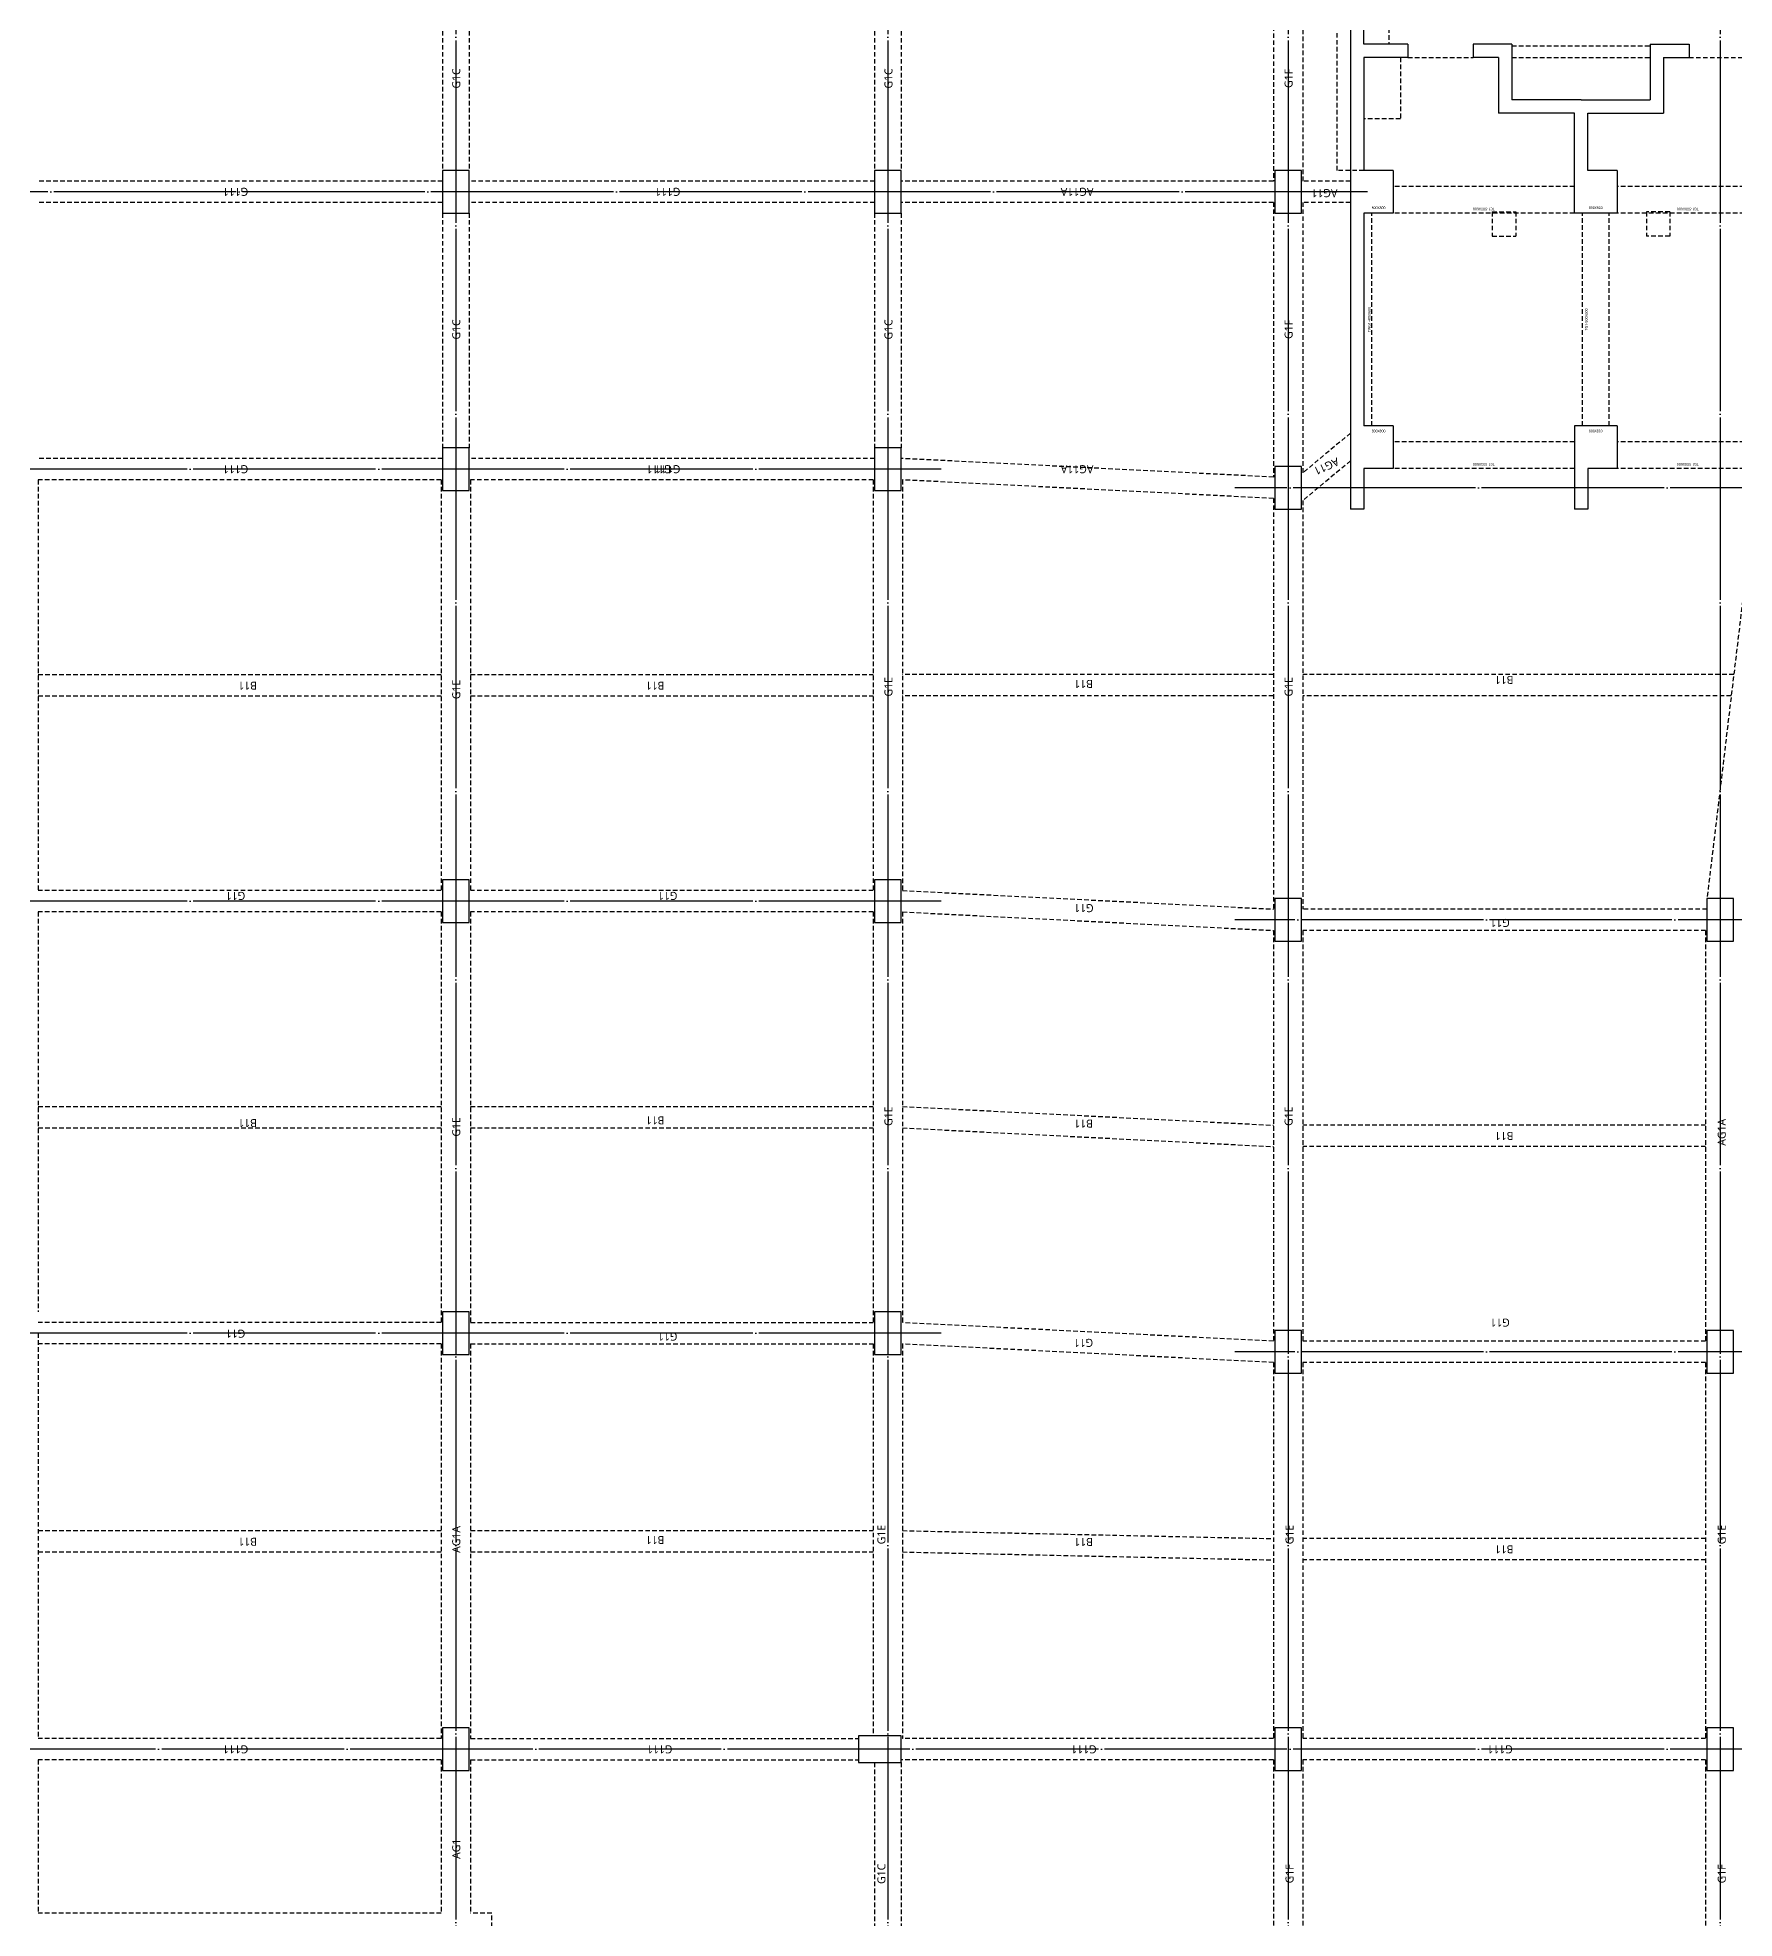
# Model space of a CAD drawing. Header units: millimetres. Extents: x 317501 to 2277231, y -321722 to 1186893.
# Drawn here: x 2054466 to 2086267, y -72718 to -37458 of the extents above; entities that cross this region are included whole.
import ezdxf
from ezdxf.enums import TextEntityAlignment as Align

# ---------------------------------------------------------------- set-up
doc = ezdxf.new("R2010")
doc.units = ezdxf.units.MM
doc.header["$LTSCALE"] = 57
doc.linetypes.add('XS-지하주차장$0$CEN', pattern=[62, 60, -1, 0, -1])
doc.linetypes.add('XS-지하주차장$0$HID', pattern=[2.3, 1.5, -0.8])
for name, color, linetype in [('XS-지하주차장$0$AWG', 5, 'XS-지하주차장$0$HID'), ('XS-지하주차장$0$B', 9, 'XS-지하주차장$0$HID'), ('XS-지하주차장$0$CEN-P', 14, 'XS-지하주차장$0$CEN'), ('XS-지하주차장$0$COL', 2, 'Continuous'), ('XS-지하주차장$0$G', 4, 'XS-지하주차장$0$HID'), ('XS-지하주차장$0$TG', 30, 'XS-지하주차장$0$HID'), ('XS-지하주차장$0$W1', 2, 'Continuous'), ('XS-지하주차장$0$W1-H', 11, 'XS-지하주차장$0$HID')]:
    doc.layers.add(name, color=color, linetype=linetype)
for name, color, linetype, plot in [('XS-지하주차장$0$B-TEXT', 7, 'Continuous', False), ('XS-지하주차장$0$DEFPOINT', 144, 'Continuous', False), ('XS-지하주차장$0$G-TEXT', 3, 'Continuous', False), ('XS-지하주차장$0$PD', 145, 'XS-지하주차장$0$HID', False)]:
    doc.layers.add(name, color=color, linetype=linetype, plot=plot)
doc.styles.add('XS-지하주차장$0$맑은 고딕', font='malgun.ttf')
doc.styles.add('XS-지하주차장$0$맑은고딕', font='malgun.ttf')

# ---------------------------------------------------------------- blocks, each defined once
blk = doc.blocks.new('XS-지하주차장$0$B2-W')
at = {"layer": 'XS-지하주차장$0$W1-H'}
for p, q in [((42950, 65710), (42950, 65210)), ((43750, 65710), (42950, 65710)), ((43750, 65210), (43750, 65710)), ((50750, 65710), (50750, 65210)), ((51550, 65710), (50750, 65710)), ((51550, 65210), (51550, 65710)), ((58850, 65710), (58850, 65210)), ((59650, 65710), (58850, 65710)), ((59650, 65210), (59650, 65710)), ((66950, 65710), (66950, 65210)), ((67750, 65710), (66950, 65710)), ((67750, 65210), (67750, 65710)), ((72150, 65710), (72150, 65210)), ((72950, 65710), (72150, 65710)), ((72950, 65210), (72950, 65710)), ((42950, 65210), (43750, 65210)), ((50750, 65210), (51550, 65210)), ((58850, 65210), (59650, 65210)), ((66950, 65210), (67750, 65210)), ((72150, 65210), (72950, 65210)), ((43600, 57910), (43100, 57910)), ((43100, 57910), (43100, 57110)), ((43600, 57110), (43600, 57910)), ((50750, 57610), (50750, 57110)), ((51550, 57610), (50750, 57610)), ((51550, 57110), (51550, 57610)), ((58850, 57610), (58850, 57110)), ((59650, 57610), (58850, 57610)), ((59650, 57110), (59650, 57610)), ((66950, 57610), (66950, 57110)), ((67750, 57610), (66950, 57610)), ((67750, 57110), (67750, 57610)), ((72150, 57610), (72150, 57110)), ((72950, 57610), (72150, 57610)), ((72950, 57110), (72950, 57610)), ((43100, 57110), (43600, 57110)), ((50750, 57110), (51550, 57110)), ((58850, 57110), (59650, 57110)), ((66950, 57110), (67750, 57110)), ((72150, 57110), (72950, 57110)), ((42950, 50110), (42950, 49610)), ((43750, 50110), (42950, 50110)), ((43750, 49610), (43750, 50110)), ((50400, 50110), (50400, 49610)), ((51200, 50110), (50400, 50110)), ((51200, 49610), (51200, 50110)), ((58500, 50110), (58500, 49610)), ((59300, 50110), (58500, 50110)), ((59300, 49610), (59300, 50110)), ((66600, 50110), (66600, 49610)), ((67400, 50110), (66600, 50110)), ((67400, 49610), (67400, 50110)), ((72150, 50110), (72150, 49610)), ((72950, 50110), (72150, 50110)), ((72950, 49610), (72950, 50110)), ((42950, 49610), (43750, 49610)), ((50400, 49610), (51200, 49610)), ((58500, 49610), (59300, 49610)), ((66600, 49610), (67400, 49610)), ((72150, 49610), (72950, 49610)), ((66600, 48440), (66600, 48690)), ((76805, 48690), (66600, 48690)), ((67365, 48440), (66600, 48440)), ((67365, 47890), (67365, 48440)), ((68165, 47890), (68165, 48440)), ((72150, 48440), (68165, 48440)), ((72150, 47890), (72150, 48440)), ((75065, 48440), (72950, 48440)), ((72950, 47890), (72950, 48440)), ((75065, 47615), (75065, 48440)), ((75315, 48440), (76805, 48440)), ((75315, 47615), (75315, 48440)), ((68165, 47890), (67365, 47890)), ((72950, 47890), (72150, 47890)), ((75315, 47615), (75065, 47615)), ((75065, 45915), (75065, 46395)), ((75315, 46395), (75065, 46395)), ((75315, 45665), (75315, 46395)), ((74025, 44495), (74025, 45915)), ((75065, 45915), (74025, 45915)), ((74275, 44370), (74275, 45665)), ((75315, 45665), (74275, 45665)), ((66600, 44245), (66600, 44495)), ((68165, 44495), (66600, 44495)), ((68165, 43695), (68165, 44495)), ((72150, 44495), (74025, 44495)), ((72150, 43695), (72150, 44495)), ((67365, 44245), (66600, 44245)), ((67365, 43695), (67365, 44245)), ((72950, 44245), (74025, 44245)), ((72950, 43695), (72950, 44245)), ((74025, 44245), (74025, 42825)), ((74275, 44370), (74275, 43075)), ((68165, 43695), (67365, 43695)), ((72950, 43695), (72150, 43695)), ((75315, 43075), (74275, 43075)), ((75315, 43075), (75315, 42345)), ((75065, 42825), (74025, 42825)), ((75065, 42825), (75065, 42345)), ((75315, 42345), (75065, 42345)), ((42950, 42010), (42950, 41510)), ((43750, 42010), (42950, 42010)), ((43750, 41510), (43750, 42010)), ((50400, 42010), (50400, 41510)), ((51200, 42010), (50400, 42010)), ((51200, 41510), (51200, 42010)), ((58500, 42010), (58500, 41510)), ((59300, 42010), (58500, 42010)), ((59300, 41510), (59300, 42010)), ((42950, 41510), (43750, 41510)), ((50400, 41510), (51200, 41510)), ((58500, 41510), (59300, 41510))]:
    blk.add_line(p, q, dxfattribs=at)
blk = doc.blocks.new('XS-지하주차장$0$B1-4')
at = {"layer": 'XS-지하주차장$0$PD'}
for p, q in [((720, 10065), (720, 8715)), ((935, 8465), (935, 7315)), ((3025, 8685), (5615, 8685)), ((935, 7315), (250, 7315)), ((2655, 5575), (3095, 5575)), ((2655, 5575), (2655, 5120)), ((3095, 5575), (3095, 5120)), ((5985, 5575), (5545, 5575)), ((5545, 5575), (5545, 5120)), ((5985, 5575), (5985, 5120)), ((2655, 5120), (3095, 5120)), ((5985, 5120), (5545, 5120))]:
    blk.add_line(p, q, dxfattribs=at)
at = {"layer": 'XS-지하주차장$0$W1'}
for p, q in [((0, 10205), (0, 0)), ((250, 8715), (250, 10205)), ((1075, 8715), (250, 8715)), ((1075, 8465), (250, 8465)), ((250, 8465), (250, 6350)), ((1075, 8715), (1075, 8465)), ((3025, 8715), (2295, 8715)), ((2295, 8715), (2295, 8465)), ((2775, 8465), (2295, 8465)), ((2775, 8465), (2775, 7425)), ((3025, 8715), (3025, 7675)), ((5615, 8715), (6345, 8715)), ((5615, 8715), (5615, 7675)), ((5865, 8465), (6345, 8465)), ((5865, 8465), (5865, 7425)), ((6345, 8715), (6345, 8465)), ((4195, 7425), (2775, 7425)), ((4320, 7675), (3025, 7675)), ((4195, 5550), (4195, 7425)), ((4320, 7675), (5615, 7675)), ((4445, 7425), (5865, 7425)), ((4445, 6350), (4445, 7425)), ((800, 6350), (250, 6350)), ((800, 6350), (800, 5550)), ((4995, 6350), (4445, 6350)), ((4995, 6350), (4995, 5550)), ((250, 5550), (250, 1565)), ((800, 5550), (250, 5550)), ((4995, 5550), (4195, 5550)), ((800, 1565), (250, 1565)), ((800, 1565), (800, 765)), ((4995, 1565), (4195, 1565)), ((4195, 1565), (4195, 0)), ((4995, 1565), (4995, 765)), ((800, 765), (250, 765)), ((250, 765), (250, 0)), ((4995, 765), (4445, 765)), ((4445, 765), (4445, 0)), ((250, 0), (0, 0)), ((4445, 0), (4195, 0))]:
    blk.add_line(p, q, dxfattribs=at)
at = {"layer": 'XS-지하주차장$0$DEFPOINT', "color": 1, "style": 'XS-지하주차장$0$맑은고딕', "width": 0.8}
for p in [(525, 5650), (4595, 5650), (525, 1465), (4595, 1465)]:
    blk.add_text('800X800', height=50, dxfattribs=at).set_placement(p, align=Align.MIDDLE_CENTER)

msp = doc.modelspace()

# ---------------------------------------------------------------- linework, layer by layer
at = {"layer": 'XS-지하주차장$0$AWG'}
for p, q in [((2078823.6, -39948.4), (2078823.6, -37333.4)), ((2080148.6, -37833.4), (2081368.6, -37833.4)), ((2082098.6, -37833.4), (2084688.6, -37833.4)), ((2085418.6, -37833.4), (2086638.6, -37833.4)), ((2079323.6, -39948.4), (2078823.6, -39948.4)), ((2062028.6, -72618.4), (2054478.6, -72618.4)), ((2062978.6, -72618.4), (2062578.6, -72618.4)), ((2062978.6, -73798.4), (2062978.6, -72618.4))]:
    msp.add_line(p, q, dxfattribs=at)
at = {"layer": 'XS-지하주차장$0$B'}
for p, q in [((2054478.6, -49398.4), (2062028.6, -49398.4)), ((2062578.6, -49398.4), (2070128.6, -49398.4)), ((2077628.6, -49398.4), (2070678.6, -49398.4)), ((2086256.1, -49398.4), (2078178.6, -49398.4)), ((2054478.6, -49798.4), (2062028.6, -49798.4)), ((2062578.6, -49798.4), (2070128.6, -49798.4)), ((2077628.6, -49798.4), (2070678.6, -49798.4)), ((2086208.3, -49798.4), (2078178.6, -49798.4)), ((2054478.6, -57498.4), (2062028.6, -57498.4)), ((2062578.6, -57498.4), (2070128.6, -57498.4)), ((2070678.6, -57498.1), (2077628.6, -57848.1)), ((2054478.6, -57898.4), (2062028.6, -57898.4)), ((2062578.6, -57898.4), (2070128.6, -57898.4)), ((2070678.6, -57898.6), (2077628.6, -58248.6)), ((2085728.6, -57848.4), (2078178.6, -57848.4)), ((2085728.6, -58248.4), (2078178.6, -58248.4)), ((2054478.6, -65448.4), (2062028.6, -65448.4)), ((2062578.6, -65448.4), (2070128.6, -65448.4)), ((2070678.6, -65449.1), (2077628.6, -65598.3)), ((2054478.6, -65848.4), (2062028.6, -65848.4)), ((2062578.6, -65848.4), (2070128.6, -65848.4)), ((2070678.6, -65849.1), (2077628.6, -65998.4)), ((2085728.6, -65598.4), (2078178.6, -65598.4)), ((2085728.6, -65998.4), (2078178.6, -65998.4))]:
    msp.add_line(p, q, dxfattribs=at)
at = {"layer": 'XS-지하주차장$0$CEN-P'}
for p, q in [((2062303.6, 75581.6), (2062303.6, -148398.4)), ((2070403.6, 75581.6), (2070403.6, -148398.4)), ((2077903.6, 75581.6), (2077903.6, -148398.4)), ((2086003.6, 75581.6), (2086003.6, -148398.4)), ((2079393.6, -40348.4), (1953563.6, -40348.4)), ((2071403.6, -45548.4), (1953563.6, -45548.4)), ((2148563.6, -69548.4), (1953563.6, -69548.4))]:
    msp.add_line(p, q, dxfattribs=at)
at = {"layer": 'XS-지하주차장$0$CEN-P', "color": 181}
for p, q in [((2148563.6, -45898.4), (2076903.6, -45898.4)), ((2071403.6, -53648.4), (2037003.6, -53648.4)), ((2116903.6, -53998.4), (2076903.6, -53998.4)), ((2071403.6, -61748.4), (2037003.6, -61748.4)), ((2116903.6, -62098.4), (2076903.6, -62098.4))]:
    msp.add_line(p, q, dxfattribs=at)
at = {"layer": 'XS-지하주차장$0$COL'}
for points in [[(2062053.6, -40748.4), (2062553.6, -40748.4), (2062553.6, -39948.4), (2062053.6, -39948.4)], [(2070153.6, -40748.4), (2070653.6, -40748.4), (2070653.6, -39948.4), (2070153.6, -39948.4)], [(2077653.6, -40748.4), (2078153.6, -40748.4), (2078153.6, -39948.4), (2077653.6, -39948.4)], [(2062053.6, -45948.4), (2062553.6, -45948.4), (2062553.6, -45148.4), (2062053.6, -45148.4)], [(2070153.6, -45948.4), (2070653.6, -45948.4), (2070653.6, -45148.4), (2070153.6, -45148.4)], [(2077653.6, -46298.4), (2078153.6, -46298.4), (2078153.6, -45498.4), (2077653.6, -45498.4)], [(2062053.6, -54048.4), (2062553.6, -54048.4), (2062553.6, -53248.4), (2062053.6, -53248.4)], [(2070153.6, -54048.4), (2070653.6, -54048.4), (2070653.6, -53248.4), (2070153.6, -53248.4)], [(2077653.6, -54398.4), (2078153.6, -54398.4), (2078153.6, -53598.4), (2077653.6, -53598.4)], [(2085753.6, -54398.4), (2086253.6, -54398.4), (2086253.6, -53598.4), (2085753.6, -53598.4)], [(2062053.6, -62148.4), (2062553.6, -62148.4), (2062553.6, -61348.4), (2062053.6, -61348.4)], [(2070153.6, -62148.4), (2070653.6, -62148.4), (2070653.6, -61348.4), (2070153.6, -61348.4)], [(2077653.6, -62498.4), (2078153.6, -62498.4), (2078153.6, -61698.4), (2077653.6, -61698.4)], [(2085753.6, -62498.4), (2086253.6, -62498.4), (2086253.6, -61698.4), (2085753.6, -61698.4)], [(2062053.6, -69948.4), (2062553.6, -69948.4), (2062553.6, -69148.4), (2062053.6, -69148.4)], [(2069853.6, -69298.4), (2069853.6, -69798.4), (2070653.6, -69798.4), (2070653.6, -69298.4)], [(2077653.6, -69948.4), (2078153.6, -69948.4), (2078153.6, -69148.4), (2077653.6, -69148.4)], [(2085753.6, -69948.4), (2086253.6, -69948.4), (2086253.6, -69148.4), (2085753.6, -69148.4)]]:
    msp.add_lwpolyline(points, close=True, dxfattribs=at)
at = {"layer": 'XS-지하주차장$0$G'}
for p, q in [((2077628.6, -36198.9), (2077628.6, -40148.4)), ((2078178.6, -35998.4), (2078178.6, -40148.4)), ((2062053.6, -36548.4), (2062053.6, -39948.4)), ((2062553.6, -36548.4), (2062553.6, -39948.4)), ((2070153.6, -36548.4), (2070153.6, -39948.4)), ((2070653.6, -36548.4), (2070653.6, -39948.4)), ((2062053.6, -40148.4), (2054453.6, -40148.4)), ((2070153.6, -40148.4), (2062553.6, -40148.4)), ((2077628.6, -40148.4), (2070653.6, -40148.4)), ((2079073.6, -40148.4), (2078178.6, -40148.4)), ((2062053.6, -40548.4), (2054453.6, -40548.4)), ((2070153.6, -40548.4), (2062553.6, -40548.4)), ((2077628.6, -40548.4), (2070653.6, -40548.4)), ((2077628.6, -40548.4), (2077628.6, -45696.9)), ((2078178.6, -40548.4), (2078178.6, -45617.5)), ((2079073.6, -40548.4), (2078178.6, -40548.4)), ((2062053.6, -40748.4), (2062053.6, -45148.4)), ((2062553.6, -40748.4), (2062553.6, -45148.4)), ((2070153.6, -40748.4), (2070153.6, -45148.4)), ((2070653.6, -40748.4), (2070653.6, -45148.4)), ((2079073.6, -44873.2), (2078178.6, -45617.5)), ((2062053.6, -45348.4), (2054453.6, -45348.4)), ((2070153.6, -45348.4), (2062553.6, -45348.4)), ((2077628.6, -45696.9), (2070653.6, -45348.1)), ((2079073.6, -45393.5), (2078178.6, -46137.7)), ((2062028.6, -45748.4), (2054478.6, -45748.4)), ((2054478.6, -45748.4), (2054478.6, -53448.4)), ((2062028.6, -45748.4), (2062028.6, -53448.4)), ((2062578.6, -45748.4), (2062578.6, -53448.4)), ((2070128.6, -45748.4), (2062578.6, -45748.4)), ((2070128.6, -45748.4), (2070128.6, -53448.4)), ((2070678.6, -45749.9), (2070678.6, -53449.4)), ((2077628.6, -46097.4), (2070678.6, -45749.9)), ((2086718.6, -45533.4), (2085753.6, -53598.4)), ((2077628.6, -46097.4), (2077628.6, -53796.9)), ((2078178.6, -46137.7), (2078178.6, -53798.4)), ((2062028.6, -53448.4), (2054478.6, -53448.4)), ((2070128.6, -53448.4), (2062578.6, -53448.4)), ((2070678.6, -53449.4), (2077628.6, -53796.9)), ((2062028.6, -53848.4), (2054478.6, -53848.4)), ((2054478.6, -53848.4), (2054478.6, -61348.4)), ((2062028.6, -53848.4), (2062028.6, -61548.4)), ((2070128.6, -53848.4), (2062578.6, -53848.4)), ((2062578.6, -53848.4), (2062578.6, -61548.4)), ((2070128.6, -53848.4), (2070128.6, -61548.4)), ((2070678.6, -53849.9), (2070678.6, -61549.4)), ((2070678.6, -53849.9), (2077628.6, -54197.4)), ((2085753.6, -53798.4), (2078178.6, -53798.4)), ((2077628.6, -54197.4), (2077628.6, -61896.9)), ((2085728.6, -54198.4), (2078178.6, -54198.4)), ((2078178.6, -54198.4), (2078178.6, -61898.4)), ((2085728.6, -54198.4), (2085728.6, -61898.4)), ((2062028.6, -61548.4), (2054478.6, -61548.4)), ((2062578.6, -61548.4), (2070128.6, -61548.4)), ((2077628.6, -61896.9), (2070678.6, -61549.4)), ((2054478.6, -61748.4), (2054478.6, -69348.4)), ((2062028.6, -61948.4), (2054478.6, -61948.4)), ((2062028.6, -61948.4), (2062028.6, -69348.4)), ((2062578.6, -61948.4), (2062578.6, -69348.4)), ((2062578.6, -61948.4), (2070128.6, -61948.4)), ((2070128.6, -61948.4), (2070128.6, -69298.4)), ((2070678.6, -61949.9), (2070678.6, -69348.4)), ((2077628.6, -62297.4), (2070678.6, -61949.9)), ((2085728.6, -61898.4), (2078178.6, -61898.4)), ((2077628.6, -62297.4), (2077628.6, -69348.4)), ((2078178.6, -62298.4), (2078178.6, -69348.4)), ((2085728.6, -62298.4), (2078178.6, -62298.4)), ((2085728.6, -62298.4), (2085728.6, -69348.4)), ((2062028.6, -69348.4), (2054478.6, -69348.4)), ((2062578.6, -69348.4), (2069853.6, -69348.4)), ((2077628.6, -69348.4), (2070678.6, -69348.4)), ((2085728.6, -69348.4), (2078178.6, -69348.4)), ((2054478.6, -69748.4), (2054478.6, -72618.4)), ((2062028.6, -69748.4), (2054478.6, -69748.4)), ((2062028.6, -69748.4), (2062028.6, -72618.4)), ((2062578.6, -69748.4), (2062578.6, -72618.4)), ((2062578.6, -69748.4), (2069853.6, -69748.4)), ((2070153.6, -69798.4), (2070153.6, -73798.4)), ((2077628.6, -69748.4), (2070653.6, -69748.4)), ((2070653.6, -69798.4), (2070653.6, -73798.4)), ((2077628.6, -69748.4), (2077628.6, -73848.4)), ((2078178.6, -69748.4), (2078178.6, -73848.4)), ((2085728.6, -69748.4), (2078178.6, -69748.4)), ((2085728.6, -69748.4), (2085728.6, -73848.4))]:
    msp.add_line(p, q, dxfattribs=at)
at = {"layer": 'XS-지하주차장$0$TG'}
for p, q in [((2083268.6, -40248.4), (2079873.6, -40248.4)), ((2086718.6, -40248.4), (2084068.6, -40248.4)), ((2079473.6, -44733.4), (2079473.6, -40748.4)), ((2083268.6, -40748.4), (2079873.6, -40748.4)), ((2083418.6, -44733.4), (2083418.6, -40748.4)), ((2083918.6, -44733.4), (2083918.6, -40748.4)), ((2086718.6, -40748.4), (2084068.6, -40748.4)), ((2083268.6, -45033.4), (2079873.6, -45033.4)), ((2086718.6, -45033.4), (2084068.6, -45033.4)), ((2083268.6, -45533.4), (2079873.6, -45533.4)), ((2086718.6, -45533.4), (2084068.6, -45533.4))]:
    msp.add_line(p, q, dxfattribs=at)

# ---------------------------------------------------------------- block references
at = {"layer": 'XS-지하주차장$0$W1'}
msp.add_blockref('XS-지하주차장$0$B1-4', (2079073.6, -46298.4), dxfattribs=at)
at = {"layer": 'XS-지하주차장$0$W1-H', "rotation": 90}
msp.add_blockref('XS-지하주차장$0$B2-W', (2127763.6, -112898.4), dxfattribs=at)

# ---------------------------------------------------------------- texts
at = {"layer": 'XS-지하주차장$0$B-TEXT', "color": 0, "style": 'XS-지하주차장$0$맑은 고딕'}
for s, rotation, p in [('G111', 180, (2058175.3, -40349.7)), ('G111', 180, (2066275.3, -40349.7)), ('AG11A', 180, (2073948.3, -40349.7)), ('AG11', 180, (2078584.7, -40374.7)), ('G111', 180, (2058175.3, -45549.7)), ('G111', 180, (2066116.2, -45549.7)), ('G111', 180, (2066275.3, -45549.7)), ('AG11A', 180, (2073948.3, -45549.7)), ('AG11', 204.27951, (2078623.7, -45496.8)), ('B11', 180, (2058401.8, -49608.2)), ('B11', 180, (2066038, -49608.2)), ('B11', 180, (2074070, -49574.8)), ('B11', 180, (2081951.6, -49499.7)), ('G11', 180, (2058175.3, -53549.7)), ('G11', 180, (2066275.3, -53549.7)), ('G11', 180, (2074075.3, -53779.1)), ('B11', 180, (2058401.8, -57808.2)), ('B11', 180, (2066038, -57757.6)), ('B11', 180, (2074070, -57818.6)), ('B11', 180, (2081951.6, -58049.7)), ('G11', 180, (2058175.3, -61757.5)), ('G11', 180, (2081875.3, -61549.7)), ('G11', 180, (2066275.3, -61812.2)), ('G11', 180, (2074066.7, -61929.1)), ('B11', 180, (2058401.8, -65658.2)), ('B11', 180, (2066038, -65624.8)), ('B11', 180, (2074070, -65661.3)), ('B11', 180, (2081951.6, -65799.7)), ('G111', 180, (2058175.3, -69549.7)), ('G111', 180, (2066125.3, -69549.7)), ('G111', 180, (2074075.3, -69549.7)), ('G111', 180, (2081875.3, -69549.7))]:
    msp.add_text(s, height=150, rotation=rotation, dxfattribs=at).set_placement(p, align=Align.MIDDLE_CENTER)
at = {"layer": 'XS-지하주차장$0$DEFPOINT', "color": 2, "style": 'XS-지하주차장$0$맑은고딕'}
for s, rotation, p in [('TG1-500X600', 180, (2081571.1, -40673.4)), ('TG1-500X600', 180, (2085393.6, -40673.4)), ('TWG1-400X600', 90, (2079423.6, -42740.9)), ('TG1-500X600', 90, (2083493.6, -42740.9)), ('TG1-500X600', 180, (2081571.1, -45458.4)), ('TG1-500X600', 180, (2085393.6, -45458.4))]:
    msp.add_text(s, height=50, rotation=rotation, dxfattribs=at).set_placement(p, align=Align.MIDDLE_CENTER)
at = {"layer": 'XS-지하주차장$0$G-TEXT', "color": 3, "linetype": 'XS-지하주차장$0$HID', "style": 'XS-지하주차장$0$맑은 고딕'}
for s, rotation, p in [('G1C', 90, (2062312.2, -38224.5)), ('G1C', 90, (2070412.2, -38224.5)), ('G1C', 90, (2062312.2, -42930)), ('G1C', 90, (2070412.2, -42930)), ('G1E', 90, (2062312.2, -49680)), ('G1E', 90, (2070412.2, -49630)), ('G1E', 90, (2077912.2, -49630)), ('G11', 180, (2081875.2, -54056)), ('G1E', 90, (2062312.2, -57880)), ('G1E', 90, (2070412.2, -57680)), ('G1E', 90, (2077912.2, -57680)), ('AG1A', 90, (2086030.2, -57981)), ('AG1A', 90, (2062312.2, -65613.6)), ('G1E', 90, (2070280.2, -65523.9)), ('G1E', 90, (2077930.2, -65523.9)), ('G1E', 90, (2086030.2, -65523.9)), ('AG1', 90, (2062312.2, -71414.1)), ('G1C', 90, (2070280.2, -71883.8))]:
    msp.add_text(s, height=150, rotation=rotation, dxfattribs=at).set_placement(p, align=Align.MIDDLE_CENTER)
at = {"layer": 'XS-지하주차장$0$G-TEXT', "color": 1, "linetype": 'XS-지하주차장$0$HID', "style": 'XS-지하주차장$0$맑은 고딕'}
for p in [(2077912.2, -38224.5), (2077912.2, -42930), (2077930.2, -71883.8), (2086030.2, -71883.8)]:
    msp.add_text('G1F', height=150, rotation=90, dxfattribs=at).set_placement(p, align=Align.MIDDLE_CENTER)

doc.saveas('drawing.dxf')
